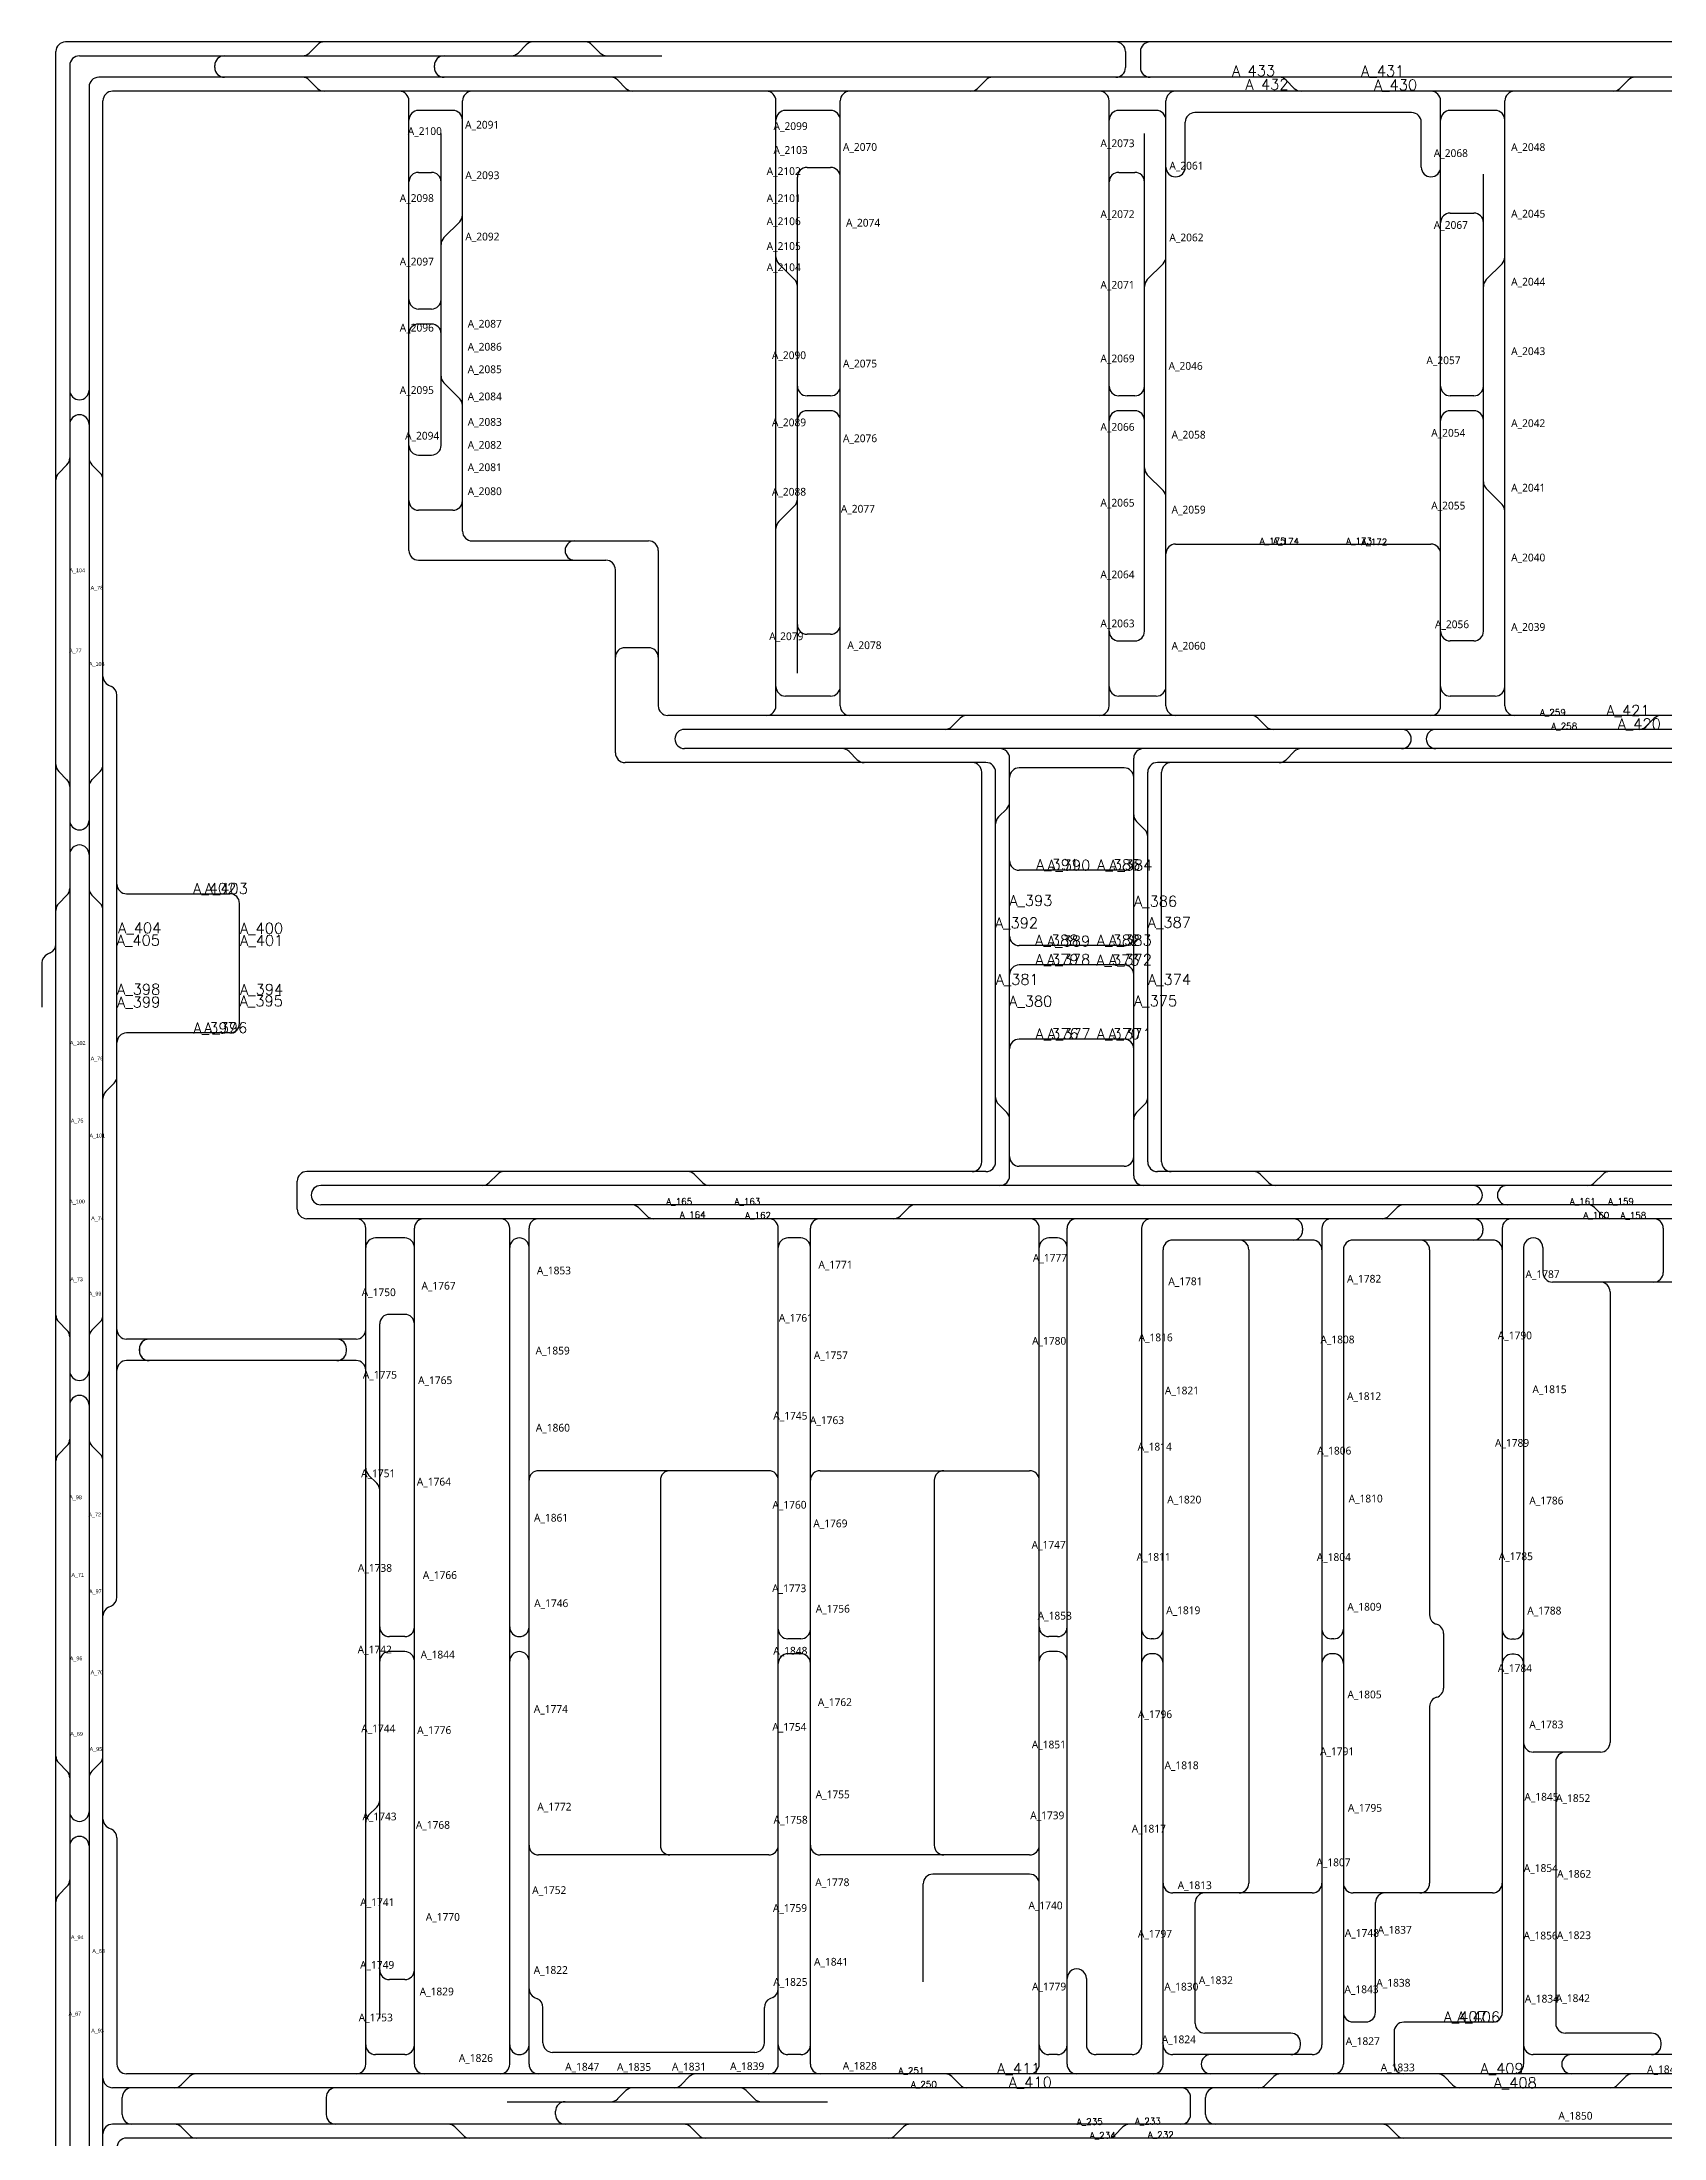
# Model space of a CAD drawing. Header units: millimetres. Extents: x 250 to 269971, y 125 to 199400.
# Drawn here: x 250 to 75969, y 101518 to 199400 of the extents above; entities that cross this region are included whole.
import ezdxf

# ---------------------------------------------------------------- set-up
doc = ezdxf.new("R2010")
doc.units = ezdxf.units.MM
doc.layers.add('_자동화_RJE_TEXT_STK(190519)', color=6, linetype='Continuous', lineweight=25)
for name, color, linetype in [('L2_AMHS_Rail Center(P2L 7F Lower)', 42, 'Continuous'), ('L3_SEMES_TL_RJE_TEXT', 7, 'Continuous'), ('RJE_TEXT_OB(190519)', 7, 'Continuous'), ('설비코드', 7, 'Continuous')]:
    doc.layers.add(name, color=color, linetype=linetype)
doc.styles.get("Standard").update_dxf_attribs({"font": 'arial.ttf'})
doc.styles.add('USER1', font='TXT.SHX')
doc.styles.add('맑은고딕', font='malgun.ttf')

msp = doc.modelspace()

# ---------------------------------------------------------------- linework, layer by layer
at = {"layer": 'L2_AMHS_Rail Center(P2L 7F Lower)'}
for p, q in [((900, 575, 0), (900, 198950, 0)), ((269957, 199400), (1350, 199400)), ((2000, 198750), (29192, 198750)), ((13109, 199268), (12724, 198882)), ((22859, 199268), (22475, 198882)), ((25924, 199268), (26310, 198882)), ((50828, 198950), (50828, 198200)), ((51528, 198950), (51528, 198200)), ((1550, 198300, 0), (1550, 1225, 0)), ((269957, 197750), (2900, 197750)), ((8317, 198200), (8317, 198300)), ((18569, 198200), (18569, 198300)), ((2450, 197300, 0), (2450, 1225, 0)), ((269957, 197100), (3550, 197100)), ((13109, 197232), (12724, 197618)), ((27509, 197232), (27125, 197618)), ((43925, 197232), (44309, 197618)), ((58709, 197232), (58325, 197618)), ((73910, 197232), (74295, 197618)), ((3100, 575, 0), (3100, 196650, 0)), ((17382, 175650), (17382, 196650)), ((19432, 196200), (17832, 196200)), ((19882, 176550), (19882, 196650)), ((34513, 168400), (34513, 196650)), ((37063, 196200), (34963, 196200)), ((37513, 168400), (37513, 196650)), ((50066, 168400), (50066, 196650)), ((52266, 196200), (50516, 196200)), ((52716, 168400), (52716, 196650)), ((64187, 196100), (54066, 196100)), ((65537, 168400), (65537, 196650)), ((68087, 196200), (65987, 196200)), ((68537, 168400), (68537, 196650)), ((18882, 180560), (18882, 195125)), ((51716, 171880), (51716, 195125)), ((53616, 193550), (53616, 195650)), ((64637, 193550), (64637, 195650)), ((17832, 193310), (18432, 193310)), ((35513, 169925), (35513, 193090)), ((35963, 193540), (37063, 193540)), ((50516, 193310), (51266, 193310)), ((67537, 171880), (67537, 193225)), ((19750, 191000), (19014, 190264)), ((65987, 191410), (67087, 191410)), ((34645, 189044), (35381, 188308)), ((52584, 189040), (51848, 188304)), ((68405, 189040), (67669, 188304)), ((18432, 186925), (17832, 186925)), ((18432, 186225), (17832, 186225)), ((19014, 183475), (19750, 182739)), ((37063, 182175), (35962, 182175)), ((37063, 182875), (35963, 182875)), ((51266, 182875), (50516, 182875)), ((51266, 182175), (50516, 182175)), ((67087, 182875), (65987, 182875)), ((67087, 182175), (65987, 182175)), ((17832, 180110), (18432, 180110)), ((1032, 179268, 0), (1418, 179653, 0)), ((2968, 179268, 0), (2582, 179653, 0)), ((51848, 179192), (52584, 178455)), ((67669, 178542), (68405, 177805)), ((19432, 177530), (17832, 177530)), ((35381, 177738), (34645, 177002)), ((20332, 176100), (28567, 176100)), ((29017, 175650), (29017, 168400)), ((53166, 175950), (65087, 175950)), ((17832, 175200), (26567, 175200)), ((27017, 166200), (27017, 174750)), ((37063, 171740), (35963, 171740)), ((50516, 171430), (51266, 171430)), ((67087, 171430), (65987, 171430)), ((28567, 171114), (27467, 171114)), ((3360, 169363, 0), (3490, 169302, 0)), ((3750, 126777, 0), (3750, 168895, 0)), ((37063, 168850), (34963, 168850)), ((52266, 168850), (50516, 168850)), ((68087, 168850), (65986, 168850)), ((152383, 167950), (29467, 167950)), ((42725, 167432), (43109, 167818)), ((57396, 167432), (57011, 167818)), ((75125, 167432), (75509, 167818)), ((151256, 167300), (30248, 167300)), ((151256, 166400), (30248, 166400)), ((44317, 165750), (27467, 165750)), ((38309, 165882), (37925, 166268)), ((45417, 146450), (45417, 165950)), ((50767, 165500), (45867, 165500)), ((51217, 146450), (51217, 165950)), ((122267, 165750), (52317, 165750)), ((58325, 165882), (58709, 166268)), ((1032, 165336, 0), (1418, 164950, 0)), ((2968, 165336, 0), (2582, 164950, 0)), ((44117, 147100), (44117, 165300)), ((44767, 147100), (44767, 165300)), ((51867, 147100), (51867, 165300)), ((52517, 147100), (52517, 165300)), ((45285, 163592), (44899, 163208)), ((51349, 162992), (51735, 162608)), ((50767, 160717), (45867, 160717)), ((1032, 159167, 0), (1418, 159552, 0)), ((2968, 159171, 0), (2582, 159557, 0)), ((4200, 159623, 0), (9022, 159623, 0)), ((9472, 153571, 0), (9472, 159173, 0)), ((640, 156862, 0), (510, 156802, 0)), ((50767, 157200), (45867, 157200)), ((250, 156393, 0), (250, 154329, 0)), ((50767, 156300), (45867, 156300)), ((9022, 153121, 0), (4200, 153121, 0)), ((50767, 152833), (45867, 152833)), ((3618, 150771, 0), (3232, 150386, 0)), ((44899, 149792), (45285, 149408)), ((51735, 149792), (51349, 149408)), ((50767, 146900), (45867, 146900)), ((12167, 144900), (12167, 146200)), ((44317, 146650), (12617, 146650)), ((269957, 146000), (13267, 146000)), ((21509, 146518), (21124, 146132)), ((30705, 146518), (31090, 146132)), ((122267, 146650), (52317, 146650)), ((57125, 146518), (57509, 146132)), ((73109, 146518), (72724, 146132)), ((269957, 145100), (13267, 145100)), ((28479, 144582), (28095, 144968)), ((40324, 144582), (40709, 144968)), ((63124, 144582), (63509, 144968)), ((73110, 144582), (72725, 144968)), ((269957, 144450), (12617, 144450)), ((15367, 104968), (15367, 144000)), ((17637, 104968), (17637, 144000)), ((22086, 104968), (22086, 144000)), ((22986, 104968), (22986, 144000)), ((34623, 104968), (34623, 144000)), ((36123, 104968), (36123, 144000)), ((46803, 104968), (46803, 144000)), ((48103, 104968), (48103, 144000)), ((51583, 144000), (51583, 105868)), ((59099, 144000), (59099, 143900)), ((59999, 144000), (59999, 105868)), ((67515, 144000), (67515, 143900)), ((68415, 144000), (68415, 107380)), ((75931, 144000), (75931, 141938)), ((17187, 143550), (15817, 143550)), ((35673, 143550), (35073, 143550)), ((47653, 143550), (47253, 143550)), ((52583, 104968), (52583, 143000)), ((59549, 143450), (53033, 143450)), ((56583, 143000, 232), (56583, 113418, 232)), ((60999, 143000), (60999, 104968)), ((67965, 143450), (61449, 143450)), ((65026, 143000, -1664), (65026, 125944, -1664)), ((69415, 143100), (69415, 104968)), ((70315, 143100), (70315, 141938)), ((76381, 141488), (70765, 141488)), ((73449, 141038, -2626), (73449, 119990, -2626)), ((17187, 139983), (16467, 139983)), ((1032, 139630, 0), (1418, 139245, 0)), ((2968, 139630, 0), (2582, 139245, 0)), ((16017, 107103), (16017, 139533)), ((14917, 138825), (4200, 138825)), ((4797, 138375), (4797, 138275)), ((4798, 138275), (4798, 138375)), ((14467, 138275), (14467, 138375)), ((14917, 137825), (4200, 137825)), ((1032, 133457, 0), (1418, 133842, 0)), ((2968, 133457, 0), (2582, 133842, 0)), ((15885, 132096), (15500, 132481)), ((34173, 132683, 8686), (23436, 132683, 8686)), ((29116, 132233, 4343), (29116, 115190, 4343)), ((36573, 132683, 8686), (46353, 132683, 8686)), ((41902, 132233, 4343), (41902, 115190, 4343)), ((3360, 126308, 0), (3490, 126369, 0)), ((17187, 124934), (16467, 124934)), ((35673, 124834), (35073, 124834)), ((47653, 124934), (47253, 124934)), ((52133, 124834), (52033, 124834)), ((60549, 124834), (60449, 124834)), ((65676, 125079, -1664), (65676, 122533, -1664)), ((68965, 124814), (68865, 124814)), ((17187, 124234), (16467, 124234)), ((35673, 124134), (35073, 124134)), ((47653, 124234), (47253, 124234)), ((52133, 124134), (52033, 124134)), ((60549, 124134), (60449, 124134)), ((68965, 124114), (68865, 124114)), ((65026, 121668, -1664), (65026, 113416, -1664)), ((72999, 119540), (69865, 119540)), ((1032, 119040, 0), (1418, 118655, 0)), ((2968, 119040, 0), (2582, 118655, 0)), ((70915, 119090), (70915, 106868)), ((15885, 116977), (15500, 116592)), ((3360, 116006, 0), (3490, 115945, 0)), ((3750, 115537, 0), (3750, 104968, 0)), ((34173, 114740), (23436, 114740)), ((46353, 114740), (36573, 114740)), ((46353, 113840), (41835, 113840)), ((1032, 112874, 0), (1418, 113259, 0)), ((41385, 108809, 8686), (41385, 113390)), ((59549, 112968), (53033, 112968)), ((67965, 112968), (61449, 112968)), ((54083, 106868), (54083, 112518)), ((62499, 107390), (62499, 112518)), ((17187, 108918), (16467, 108918)), ((49003, 108968), (49003, 105868)), ((23246, 108087), (23376, 108026)), ((34363, 108087), (34233, 108026)), ((23636, 105968), (23636, 107618)), ((33973, 105968), (33973, 107618)), ((61449, 106940), (62049, 106940)), ((67965, 106930), (63815, 106930)), ((58549, 106418), (54533, 106418)), ((58999, 105868), (58999, 105968)), ((63365, 106480), (63365, 104968)), ((75381, 106418), (71365, 106418)), ((75831, 105868), (75831, 105968)), ((17187, 105418), (15817, 105418)), ((33523, 105518), (24086, 105518)), ((35673, 105418), (35073, 105418)), ((47653, 105418), (47253, 105418)), ((51133, 105418), (49453, 105418)), ((59549, 105418), (53033, 105418)), ((76381, 105418), (69865, 105418)), ((269971, 103868), (3550, 103868)), ((269957, 104518), (4200, 104518)), ((7133, 104386), (6748, 104000)), ((30469, 104386), (30084, 104000)), ((42725, 104386), (43110, 104000)), ((57749, 104386), (57364, 104000)), ((65715, 104386), (66099, 104000)), ((74179, 104386), (73795, 104000)), ((4000, 102618, 0), (4000, 103418, 0)), ((13517, 103418), (13517, 102618)), ((21961, 103218), (36924, 103218)), ((27509, 103736), (27124, 103350)), ((33124, 103736), (33510, 103350)), ((53870, 102618), (53870, 103418)), ((54570, 102618), (54570, 103418)), ((269957, 102168), (3550, 102168)), ((7133, 101650), (6749, 102036)), ((19909, 101650), (19525, 102036)), ((24226, 102618), (24226, 102768)), ((30910, 101650), (30525, 102036)), ((40078, 101650), (40463, 102036)), ((50325, 101650), (50709, 102036)), ((63509, 101650), (63125, 102036)), ((269957, 101518), (4200, 101518))]:
    msp.add_line(p, q, dxfattribs=at)
for centre, start, end in [((1350, 198950, 0), 90, 180), ((2000, 198300, 0), 90, 180), ((8767, 198300), 90, 180), ((12406, 199200), 270, 315.06019), ((13428, 198950), 90, 135.06019), ((19019, 198300), 90, 180), ((22156, 199200), 270, 315.06019), ((23178, 198950), 90, 135.06019), ((25606, 198950), 45.00145, 90), ((26628, 199200), 225.00145, 270), ((50378, 198950), 0, 90), ((51978, 198950), 90, 180), ((2900, 197300, 0), 90, 180), ((8767, 198200), 180, 270), ((12406, 197300), 44.93981, 90), ((19019, 198200), 180, 270), ((26806, 197300), 44.93981, 90), ((44628, 197300), 90, 135.06019), ((50378, 198200), 270, 0), ((51978, 198200), 180, 270), ((58006, 197300), 44.93981, 90), ((74614, 197300), 90, 135.06019), ((3550, 196650, 0), 90, 180), ((13428, 197550), 224.93981, 270), ((16932, 196650), 0, 90), ((20332, 196650), 90, 180), ((27828, 197550), 224.93981, 270), ((34063, 196650), 0, 90), ((37963, 196650), 90, 180), ((43606, 197550), 270, 315.06019), ((49616, 196650), 0, 90), ((53166, 196650), 90, 180), ((59028, 197550), 224.93981, 270), ((65087, 196650), 0, 90), ((68987, 196650), 90, 180), ((73592, 197550), 270, 315.06019), ((17832, 195750), 90, 180), ((19432, 195750), 0, 90), ((34963, 195750), 90, 180), ((37063, 195750), 0, 90), ((50516, 195750), 90, 180), ((52266, 195750), 0, 90), ((54066, 195650), 90, 180), ((64187, 195650), 0, 90), ((65987, 195750), 90, 180), ((68087, 195750), 0, 90), ((17832, 192860), 90, 180), ((18432, 192860), 0, 90), ((35963, 193090), 90, 180), ((37063, 193090), 0, 90), ((50516, 192860), 90, 180), ((51266, 192860), 0, 90), ((53166, 193550), 180, 359.99998), ((65087, 193550), 180, 359.99998), ((19432, 191319), 315.00012, 0), ((65987, 190960), 90, 180), ((67087, 190960), 0, 90), ((19332, 189946), 135.00012, 180), ((34963, 189362), 180, 224.99988), ((52266, 189359), 315.00012, 0), ((68087, 189359), 315.00012, 0), ((35063, 187989), 0, 44.99988), ((52166, 187986), 135.00012, 180), ((67987, 187986), 135.00012, 180), ((17832, 187375), 180, 270), ((18432, 187375), 270, 0), ((17832, 185775), 90, 180), ((18432, 185775), 0, 90), ((2000, 183140), 180, 270), ((2000, 183140), 270, 0), ((19332, 183793), 180, 224.99988), ((35963, 183325), 180, 270), ((37063, 183325), 270, 0), ((50516, 183325), 180, 270), ((51266, 183325), 270, 0), ((65987, 183325), 180, 270), ((67087, 183325), 270, 0), ((19432, 182421), 0, 44.99988), ((35963, 181725), 90, 180), ((37063, 181725), 0, 90), ((50516, 181725), 90, 180), ((51266, 181725), 0, 90), ((65987, 181725), 90, 180), ((67087, 181725), 0, 90), ((2000, 181540), 90, 180), ((2000, 181540), 0, 90), ((17832, 180560), 180, 270), ((18432, 180560), 270, 0), ((1350, 178949, 0), 134.93981, 180), ((1100, 179972, 0), 314.93981, 0), ((2900, 179972, 0), 180, 225.06019), ((2650, 178949, 0), 0, 45.06019), ((52166, 179510), 180, 224.99988), ((52266, 178137), 0, 44.99988), ((67987, 178860), 180, 224.99988), ((17832, 177980), 180, 270), ((19432, 177980), 270, 0), ((35063, 178056), 315.00012, 0), ((68087, 177487), 0, 44.99988), ((20332, 176550), 180, 270), ((34963, 176684), 135.00012, 180), ((17832, 175650), 180, 270), ((25118, 175650), 90, 270), ((28567, 175650), 0, 90), ((53166, 175500), 90, 180), ((65087, 175500), 0, 90), ((26567, 174750), 0, 90), ((35963, 172190), 180, 270), ((37063, 172190), 270, 0), ((50516, 171880), 180, 270), ((51266, 171880), 270, 0), ((65987, 171880), 180, 270), ((67087, 171880), 270, 0), ((27467, 170664), 90, 180), ((28567, 170664), 0, 90), ((3550, 169771, 0), 180, 245), ((3300, 168895, 0), 0, 65), ((29467, 168400), 180, 270), ((34063, 168400), 270, 0), ((34963, 169300), 180, 270), ((37063, 169300), 270, 0), ((37963, 168400), 180, 270), ((49616, 168400), 270, 0), ((50516, 169300), 180, 270), ((52266, 169300), 270, 0), ((53166, 168400), 180, 270), ((65087, 168400), 270, 0), ((65986, 169300), 180, 270), ((68087, 169300), 270, 0), ((68987, 168400), 180, 270), ((42406, 167750), 270, 315.06019), ((43428, 167500), 90, 135.06019), ((56693, 167500), 44.93981, 90), ((57715, 167750), 224.93981, 270), ((74806, 167750), 270, 315.06019), ((75828, 167500), 90, 135.06019), ((30248, 166850), 90, 270), ((37606, 165950), 44.93981, 90), ((44967, 165950), 0, 90), ((51667, 165950), 90, 180), ((59028, 165950), 90, 135.06019), ((63720, 166850), 270, 89.99996), ((65320, 166850), 90, 270), ((1350, 165654, 0), 180, 225.06019), ((2650, 165654, 0), 314.93981, 0), ((27467, 166200), 180, 270), ((38628, 166200), 224.93981, 270), ((43667, 165300), 0, 90), ((44317, 165300), 0, 90), ((45867, 165050), 90, 180), ((50767, 165050), 0, 90), ((52317, 165300), 90, 180), ((52967, 165300), 90, 180), ((58006, 166200), 270, 315.06019), ((1100, 164632, 0), 0, 45.06019), ((2900, 164632, 0), 134.93981, 180), ((44967, 163911), 314.93981, 0), ((2000, 163051, 0), 180, 270), ((2000, 163051, 0), 270, 0), ((45217, 162889), 134.93981, 180), ((51667, 163311), 180, 225.06019), ((51417, 162289), 0, 45.06019), ((2000, 161451, 0), 90, 180), ((2000, 161451, 0), 0, 90), ((45867, 161167), 180, 270), ((50767, 161167), 270, 0), ((1100, 159871, 0), 314.93981, 0), ((2900, 159875, 0), 180, 225.06019), ((4200, 160073, 0), 179.99999, 270), ((1350, 158848, 0), 134.93981, 180), ((2650, 158853, 0), 0, 45.06019), ((45867, 157650), 180, 270), ((50767, 157650), 270, 0), ((700, 156394, 0), 115, 180.08864), ((450, 157270, 0), 295, 0), ((45867, 155850), 90, 180), ((50767, 155850), 0, 90), ((9022, 153571, 0), 270, 0), ((45867, 152383), 90, 180), ((50767, 152383), 0, 90), ((3300, 151090, 0), 314.93981, 0), ((3550, 150067, 0), 134.93981, 180), ((45217, 150111), 180, 225.06019), ((51417, 150111), 314.93981, 0), ((44967, 149089), 0, 45.06019), ((51667, 149089), 134.93981, 180), ((43667, 147100), 270, 0), ((44317, 147100), 270, 0), ((45867, 147350), 180, 270), ((50767, 147350), 270, 0), ((52317, 147100), 180, 270), ((52967, 147100), 180, 270), ((12617, 146200), 90, 180), ((13267, 145550), 90, 270), ((20806, 146450), 270, 315.06019), ((21828, 146200), 90, 135.06019), ((30387, 146200), 44.93981, 90), ((31409, 146450), 224.93981, 270), ((44967, 146450), 270, 0), ((51667, 146450), 180, 270), ((56806, 146200), 44.93981, 90), ((57828, 146450), 224.93981, 270), ((67039, 145550), 270, 89.99996), ((68639, 145550), 90, 270), ((72406, 146450), 270, 315.06019), ((73428, 146200), 90, 135.06019), ((12617, 144900), 180, 270), ((27776, 144650), 44.93981, 90), ((41028, 144650), 90, 135.06019), ((63827, 144650), 90, 135.06019), ((72406, 144650), 44.93981, 90), ((14917, 144000), 0, 90), ((18087, 144000), 90, 180), ((21636, 144000), 0, 90), ((23436, 144000), 90, 180), ((28798, 144900), 224.93981, 270), ((34173, 144000), 0, 90), ((36573, 144000), 90, 180), ((40006, 144900), 270, 315.06019), ((46353, 144000), 0, 90), ((48553, 144000), 90, 180), ((52033, 144000), 90, 180), ((58649, 144000), 359.99134, 90.00866), ((58649, 143900), 269.99134, 0), ((60449, 144000), 90, 180), ((62805, 144900), 270, 315.06019), ((67065, 144000), 359.99134, 90.00866), ((67065, 143900), 269.99134, 0), ((68865, 144000), 90, 180), ((73428, 144900), 224.93981, 270), ((75481, 144000), 0, 90), ((15817, 143100), 90, 180), ((17187, 143100), 0, 90), ((22536, 143100), 90, 180), ((22536, 143100), 0, 90), ((35073, 143100), 90, 180), ((35673, 143100), 0, 90), ((47253, 143100), 90, 180), ((47653, 143100), 0, 90), ((53033, 143000), 90, 180), ((56133, 143000, 232), 0, 90), ((59549, 143000), 0, 90), ((61449, 143000), 90, 180), ((64576, 143000, -1664), 0, 90), ((67965, 143000), 0, 90), ((69865, 143100), 0, 180.00002), ((70765, 141938), 180, 270), ((75481, 141938), 270, 0), ((72999, 141038, -2626), 0, 90), ((16467, 139533), 90, 180), ((17187, 139533), 0, 90), ((1350, 139949, 0), 180, 225.06019), ((1100, 138926, 0), 0, 45.06019), ((2900, 138926, 0), 134.93981, 180), ((2650, 139949, 0), 314.93981, 0), ((4200, 139275), 180, 270), ((14917, 139275), 270, 0), ((5247, 138375), 90, 180), ((5247, 138275), 180, 270), ((5248, 138375), 90, 180), ((5248, 138275), 180, 270), ((14017, 138375), 0, 90), ((14017, 138275), 270, 0), ((2000, 137346, 0), 180, 270), ((2000, 137346, 0), 270, 0), ((4200, 137375, 0), 90, 180), ((14917, 137375), 0, 90), ((2000, 135746, 0), 90, 180), ((2000, 135746, 0), 0, 90), ((1100, 134161, 0), 314.93981, 0), ((2900, 134161, 0), 180, 225.06019), ((1350, 133138, 0), 134.93981, 180), ((2650, 133138, 0), 0, 45.06019), ((15817, 132800), 180, 225.06019), ((23436, 132233, 8686), 90, 180), ((29566, 132233, 13029), 90, 180), ((34173, 132233, 8686), 0, 90), ((36573, 132233, 8686), 90, 180), ((42352, 132233, 13029), 90, 180), ((46353, 132233, 8686), 0, 90), ((15567, 131778), 0, 45.06019), ((3550, 125900, 0), 115, 180), ((3300, 126777, 0), 295, 0), ((16467, 125384), 180, 270), ((17187, 125384), 270, 0), ((22536, 125384), 180, 270), ((22536, 125384), 270, 0), ((47253, 125384), 180, 270), ((47653, 125384), 270, 0), ((65476, 125944, -1664), 180, 253.87238), ((65226, 125079, -1664), 0, 73.87238), ((35073, 125284), 180, 270), ((35673, 125284), 270, 0), ((52033, 125284), 180, 270), ((52133, 125284), 270, 0), ((60449, 125284), 180, 270), ((60549, 125284), 270, 0), ((68865, 125264), 180, 270), ((68965, 125264), 270, 0), ((16467, 123784), 90, 180), ((17187, 123784), 0, 90), ((22536, 123784), 90, 180), ((22536, 123784), 0, 90), ((35073, 123684), 90, 180), ((35673, 123684), 0, 90), ((47253, 123784), 90, 180), ((47653, 123784), 0, 90), ((52033, 123684), 90, 180), ((52133, 123684), 0, 90), ((60449, 123684), 90, 180), ((60549, 123684), 0, 90), ((68865, 123664), 90, 180), ((68965, 123664), 0, 90), ((65226, 122533, -1664), 286.12762, 0), ((65476, 121668, -1664), 106.12762, 180), ((69865, 119990), 180, 270), ((71365, 119090), 90, 180), ((72999, 119990, -2626), 270, 0), ((1350, 119359, 0), 180, 225.06019), ((1100, 118336, 0), 0, 45.06019), ((2900, 118336, 0), 134.93981, 180), ((2650, 119359, 0), 314.93981, 0), ((2000, 116757, 0), 180, 270), ((2000, 116757, 0), 270, 0), ((15817, 116273), 134.93981, 180), ((15567, 117295), 314.93981, 0), ((2000, 115157, 0), 90, 180), ((2000, 115157, 0), 0, 90), ((3550, 116413, 0), 180, 245), ((3300, 115537, 0), 0, 65), ((23436, 115190), 180, 270), ((29566, 115190, 4343), 180, 270), ((34173, 115190), 270, 0), ((36573, 115190), 180, 270), ((42352, 115190, 4343), 180, 270), ((46353, 115190), 270, 0), ((1100, 113578, 0), 314.93981, 0), ((41835, 113390), 90, 180), ((46353, 113390), 0, 90), ((1350, 112555, 0), 134.93981, 180), ((53033, 113418), 180, 270), ((54533, 112518), 90, 180), ((56133, 113418, 232), 270, 0), ((59549, 113418), 270, 0), ((61449, 113418), 180, 270), ((62949, 112518), 90, 180), ((64576, 113418, -1664), 270, 0.00099), ((67965, 113418), 270, 0), ((16467, 109368), 180, 270), ((17187, 109368), 270, 0), ((48553, 108968), 0, 180.00002), ((23436, 108494), 180, 245), ((23186, 107618), 0, 65), ((34423, 107618), 115, 180), ((34173, 108494), 295, 0), ((54533, 106868), 180, 270), ((61449, 107390), 180, 270), ((62049, 107390), 270, 0), ((63815, 106480), 90, 180), ((67965, 107380), 270, 0), ((71365, 106868), 180, 270), ((15817, 105868), 180, 270), ((17187, 105868), 270, 0), ((22536, 105868), 180, 270), ((22536, 105868), 270, 0), ((24086, 105968), 180, 270), ((33523, 105968), 270, 0), ((35073, 105868), 180, 270), ((35673, 105868), 270, 0), ((47253, 105868), 180, 270), ((47653, 105868), 270, 0), ((49453, 105868), 180, 270), ((51133, 105868), 270, 0), ((53033, 105868), 180, 270), ((58549, 105968), 0, 90), ((58549, 105868), 270, 0), ((59549, 105868), 270, 0), ((69865, 105868), 180, 270), ((75381, 105968), 0, 90), ((75381, 105868), 270, 0), ((4200, 104968), 180, 270), ((14917, 104968), 270, 0), ((18087, 104968), 180, 270), ((21636, 104968), 270, 0), ((23436, 104968), 180, 270), ((34173, 104968), 270, 0), ((36573, 104968), 180, 270), ((46353, 104968), 270, 0), ((48553, 104968), 180, 270), ((52133, 104968), 270, 0), ((54813, 104968), 90, 270), ((60549, 104968), 270, 0), ((63815, 104968), 180, 270), ((68965, 104968), 270, 0), ((71645, 104968), 90, 270), ((3550, 104318), 180, 270), ((4450, 103418, 0), 90, 180), ((6429, 104318), 270, 315.06019), ((7451, 104068), 90, 135.06019), ((13967, 103418), 90, 180), ((27828, 103418), 90, 135.06019), ((29766, 104318), 270, 315.06019), ((30788, 104068), 90, 135.06019), ((32806, 103418), 45.00145, 90), ((42406, 104068), 44.93981, 90), ((43428, 104318), 224.93981, 270), ((53420, 103418), 0, 90), ((55020, 103418), 90, 180), ((57046, 104318), 270, 315.06019), ((58068, 104068), 90, 135.06019), ((65396, 104068), 44.93981, 90), ((66418, 104318), 224.93981, 270), ((73476, 104318), 270, 315.06019), ((74498, 104068), 90, 135.06019), ((24676, 102768), 90, 180), ((26806, 103668), 270, 315.06019), ((33828, 103668), 225.00145, 270), ((3550, 101718, 0), 90, 180), ((4450, 102618, 0), 180, 270), ((6430, 101718), 44.93981, 90), ((13967, 102618), 180, 270), ((19206, 101718), 44.93981, 90), ((24676, 102618), 180, 270), ((30206, 101718), 44.93981, 90), ((40782, 101718), 90, 135.06019), ((51028, 101718), 90, 135.06019), ((53420, 102618), 270, 0), ((55020, 102618), 180, 270), ((62806, 101718), 44.93981, 90), ((4200, 101068, 0), 90, 180), ((7452, 101968), 224.93981, 270), ((20228, 101968), 224.93981, 270), ((31228, 101968), 224.93981, 270), ((39760, 101968), 270, 315.06019), ((50006, 101968), 270, 315.06019), ((63828, 101968), 224.93981, 270)]:
    msp.add_arc(centre, 450, start, end, dxfattribs=at)
at = {"layer": 'L2_AMHS_Rail Center(P2L 7F Lower)', "extrusion": (2.1425e-07, 2.59961e-08, 1)}
msp.add_arc((9022, 159173, 0), 450, 0, 90, dxfattribs=at)
at = {"layer": 'L2_AMHS_Rail Center(P2L 7F Lower)', "extrusion": (1.82502e-08, 6.6516e-09, 1)}
msp.add_arc((4200, 152671, 0), 450, 90, 179.99999, dxfattribs=at)

# ---------------------------------------------------------------- texts
at = {"layer": '_자동화_RJE_TEXT_STK(190519)', "style": 'USER1'}
for s, height, p in [('A_433', 500, (55801, 197805)), ('A_431', 500, (61831, 197792)), ('A_432', 500, (56425, 197167)), ('A_430', 500, (62428, 197140)), ('A_175', 300, (57093, 175943)), ('A_174', 300, (57722, 175933)), ('A_173', 300, (61126, 175943)), ('A_172', 300, (61838, 175902)), ('A_421', 500, (73276, 167930)), ('A_259', 300, (70174, 167940)), ('A_258', 300, (70704, 167298)), ('A_420', 500, (73803, 167302)), ('A_165', 300, (29394, 145101)), ('A_163', 300, (32576, 145101)), ('A_161', 300, (71567, 145102)), ('A_159', 300, (73356, 145102)), ('A_164', 300, (30022, 144481)), ('A_162', 300, (33074, 144459)), ('A_160', 300, (72202, 144460)), ('A_158', 300, (73931, 144448)), ('A_407', 500, (65681, 106933)), ('A_406', 500, (66300, 106927)), ('A_251', 300, (40234, 104516)), ('A_411', 500, (44839, 104516)), ('A_409', 500, (67400, 104517)), ('A_250', 300, (40815, 103876)), ('A_410', 500, (45376, 103874)), ('A_408', 500, (68013, 103848)), ('A_235', 300, (48558, 102137)), ('A_233', 300, (51267, 102156)), ('A_232', 300, (51872, 101522)), ('A_234', 300, (49163, 101493))]:
    msp.add_text(s, height=height, dxfattribs=at).set_placement(p)
at = {"layer": 'L3_SEMES_TL_RJE_TEXT', "style": 'USER1'}
for s, p in [('A_391', (46646, 160735)), ('A_390', (47175, 160703)), ('A_385', (49503, 160727)), ('A_384', (50064, 160711)), ('A_402', (7306, 159625)), ('A_403', (7848, 159618)), ('A_393', (45403, 159052)), ('A_386', (51227, 159020)), ('A_405', (3744, 157202)), ('A_404', (3807, 157778)), ('A_400', (9494, 157758)), ('A_401', (9502, 157191)), ('A_392', (44737, 158010)), ('A_388', (46614, 157200)), ('A_389', (47167, 157160)), ('A_382', (49492, 157203)), ('A_383', (50041, 157205)), ('A_387', (51869, 158034)), ('A_379', (46626, 156297)), ('A_378', (47168, 156297)), ('A_373', (49468, 156274)), ('A_372', (50047, 156296)), ('A_381', (44768, 155371)), ('A_374', (51875, 155367)), ('A_398', (3761, 154913)), ('A_399', (3761, 154313)), ('A_395', (9482, 154368)), ('A_394', (9497, 154905)), ('A_380', (45398, 154356)), ('A_375', (51227, 154371)), ('A_397', (7325, 153105)), ('A_396', (7823, 153113)), ('A_376', (46629, 152833)), ('A_377', (47185, 152833)), ('A_370', (49492, 152835)), ('A_371', (50030, 152828))]:
    msp.add_text(s, height=500, dxfattribs=at).set_placement(p)
at = {"layer": 'RJE_TEXT_OB(190519)'}
for s, p in [('A_104', (1533, 174636)), ('A_78', (2522, 173821)), ('A_77', (1515, 170887)), ('A_103', (2443, 170264)), ('A_102', (1556, 152567)), ('A_76', (2523, 151839)), ('A_75', (1599, 148939)), ('A_101', (2469, 148239)), ('A_100', (1525, 145164)), ('A_74', (2549, 144378)), ('A_73', (1573, 141531)), ('A_99', (2437, 140860)), ('A_98', (1527, 131351)), ('A_72', (2417, 130546)), ('A_71', (1626, 127725)), ('A_97', (2449, 126957)), ('A_96', (1551, 123827)), ('A_70', (2523, 123178)), ('A_69', (1573, 120304)), ('A_95', (2475, 119595)), ('A_94', (1602, 110807)), ('A_68', (2602, 110164)), ('A_67', (1494, 107238)), ('A_93', (2551, 106446))]:
    msp.add_text(s, height=180, dxfattribs=at).set_placement(p)
at = {"layer": '설비코드', "lineweight": -3, "style": '맑은고딕'}
for s, p in [('A_2100', (17326, 195053)), ('A_2091', (20002, 195351)), ('A_2099', (34399, 195286)), ('A_2073', (49659, 194487)), ('A_2103', (34399, 194171)), ('A_2070', (37639, 194313)), ('A_2061', (52878, 193439)), ('A_2068', (65220, 194025)), ('A_2048', (68831, 194305)), ('A_2093', (20013, 192993)), ('A_2102', (34078, 193186)), ('A_2098', (16951, 191926)), ('A_2101', (34078, 191922)), ('A_2106', (34078, 190845)), ('A_2074', (37783, 190776)), ('A_2072', (49659, 191175)), ('A_2067', (65220, 190670)), ('A_2045', (68831, 191196)), ('A_2092', (20013, 190129)), ('A_2105', (34078, 189686)), ('A_2062', (52878, 190087)), ('A_2097', (16951, 188961)), ('A_2104', (34078, 188696)), ('A_2071', (49659, 187875)), ('A_2044', (68831, 188021)), ('A_2096', (16951, 185873)), ('A_2087', (20123, 186057)), ('A_2086', (20123, 184983)), ('A_2043', (68831, 184777)), ('A_2085', (20123, 183932)), ('A_2090', (34325, 184588)), ('A_2075', (37641, 184200)), ('A_2069', (49659, 184437)), ('A_2046', (52840, 184089)), ('A_2057', (64876, 184354)), ('A_2095', (16951, 182960)), ('A_2084', (20123, 182664)), ('A_2094', (17201, 180830)), ('A_2083', (20123, 181474)), ('A_2089', (34325, 181452)), ('A_2066', (49659, 181242)), ('A_2058', (52978, 180877)), ('A_2054', (65100, 180965)), ('A_2042', (68831, 181414)), ('A_2082', (20123, 180401)), ('A_2076', (37641, 180709)), ('A_2081', (20123, 179358)), ('A_2080', (20123, 178238)), ('A_2088', (34325, 178212)), ('A_2041', (68831, 178402)), ('A_2077', (37541, 177419)), ('A_2065', (49659, 177701)), ('A_2059', (52978, 177378)), ('A_2055', (65100, 177567)), ('A_2040', (68831, 175142)), ('A_2064', (49659, 174351)), ('A_2063', (49659, 172064)), ('A_2056', (65274, 172024)), ('A_2079', (34198, 171465)), ('A_2078', (37847, 171048)), ('A_2060', (52978, 171020)), ('A_2039', (68831, 171898)), ('A_1853', (23353, 141849)), ('A_1771', (36496, 142122)), ('A_1777', (46505, 142440)), ('A_1787', (69500, 141677)), ('A_1750', (15175, 140834)), ('A_1767', (17966, 141138)), ('A_1781', (52828, 141345)), ('A_1782', (61171, 141463)), ('A_1761', (34646, 139639)), ('A_1816', (51440, 138725)), ('A_1808', (59927, 138627)), ('A_1790', (68209, 138818)), ('A_1859', (23293, 138109)), ('A_1757', (36280, 137894)), ('A_1780', (46469, 138564)), ('A_1775', (15229, 136982)), ('A_1765', (17809, 136727)), ('A_1821', (52667, 136245)), ('A_1812', (61171, 135981)), ('A_1815', (69825, 136303)), ('A_1745', (34389, 135067)), ('A_1763', (36100, 134859)), ('A_1860', (23304, 134507)), ('A_1789', (68076, 133798)), ('A_1814', (51396, 133621)), ('A_1806', (59778, 133436)), ('A_1751', (15149, 132376)), ('A_1764', (17749, 131987)), ('A_1760', (34348, 130909)), ('A_1820', (52776, 131151)), ('A_1810', (61243, 131199)), ('A_1786', (69680, 131105)), ('A_1861', (23219, 130304)), ('A_1769', (36257, 130039)), ('A_1747', (46446, 129039)), ('A_1738', (14998, 127960)), ('A_1811', (51345, 128474)), ('A_1804', (59756, 128467)), ('A_1785', (68253, 128505)), ('A_1766', (18029, 127626)), ('A_1773', (34336, 127010)), ('A_1746', (23227, 126312)), ('A_1756', (36371, 126055)), ('A_1819', (52729, 125982)), ('A_1809', (61185, 126146)), ('A_1788', (69583, 125966)), ('A_1858', (46730, 125730, -742)), ('A_1742', (14987, 124149)), ('A_1848', (34387, 124091)), ('A_1844', (17927, 123913)), ('A_1784', (68209, 123279)), ('A_1805', (61190, 122050)), ('A_1774', (23209, 121375)), ('A_1762', (36468, 121691)), ('A_1796', (51413, 121128)), ('A_1744', (15154, 120462)), ('A_1776', (17764, 120388)), ('A_1754', (34341, 120535)), ('A_1783', (69678, 120651)), ('A_1851', (46455, 119713, -742)), ('A_1791', (59909, 119397)), ('A_1818', (52650, 118744)), ('A_1755', (36365, 117386)), ('A_1845', (69449, 117274)), ('A_1852', (70931, 117211)), ('A_1743', (15211, 116354)), ('A_1772', (23375, 116811)), ('A_1758', (34402, 116201)), ('A_1739', (46381, 116406)), ('A_1795', (61212, 116757)), ('A_1768', (17703, 115960)), ('A_1817', (51121, 115784)), ('A_1807', (59740, 114212)), ('A_1778', (36348, 113282)), ('A_1854', (69421, 113945)), ('A_1862', (70976, 113674, 4)), ('A_1741', (15109, 112352)), ('A_1752', (23134, 112915)), ('A_1740', (46300, 112200)), ('A_1813', (53265, 113144)), ('A_1770', (18167, 111663)), ('A_1759', (34370, 112078)), ('A_1797', (51406, 110877)), ('A_1748', (61066, 110915)), ('A_1837', (62601, 111060)), ('A_1856', (69410, 110794)), ('A_1823', (70966, 110809)), ('A_1749', (15101, 109424)), ('A_1841', (36291, 109569)), ('A_1822', (23205, 109184)), ('A_1825', (34391, 108626)), ('A_1779', (46466, 108413)), ('A_1830', (52638, 108407)), ('A_1832', (54253, 108707)), ('A_1843', (61050, 108284)), ('A_1838', (62538, 108589)), ('A_1829', (17882, 108180)), ('A_1834', (69468, 107844)), ('A_1842', (70918, 107869)), ('A_1753', (15036, 106968)), ('A_1824', (52523, 105946)), ('A_1827', (61108, 105862)), ('A_1826', (19710, 105076)), ('A_1847', (24673, 104668)), ('A_1835', (27093, 104659)), ('A_1831', (29659, 104672)), ('A_1839', (32373, 104694)), ('A_1828', (37632, 104710)), ('A_1833', (62741, 104634)), ('A_1849', (75176, 104546)), ('A_1850', (71037, 102379))]:
    msp.add_text(s, height=363, dxfattribs=at).set_placement(p)

doc.saveas('drawing.dxf')
